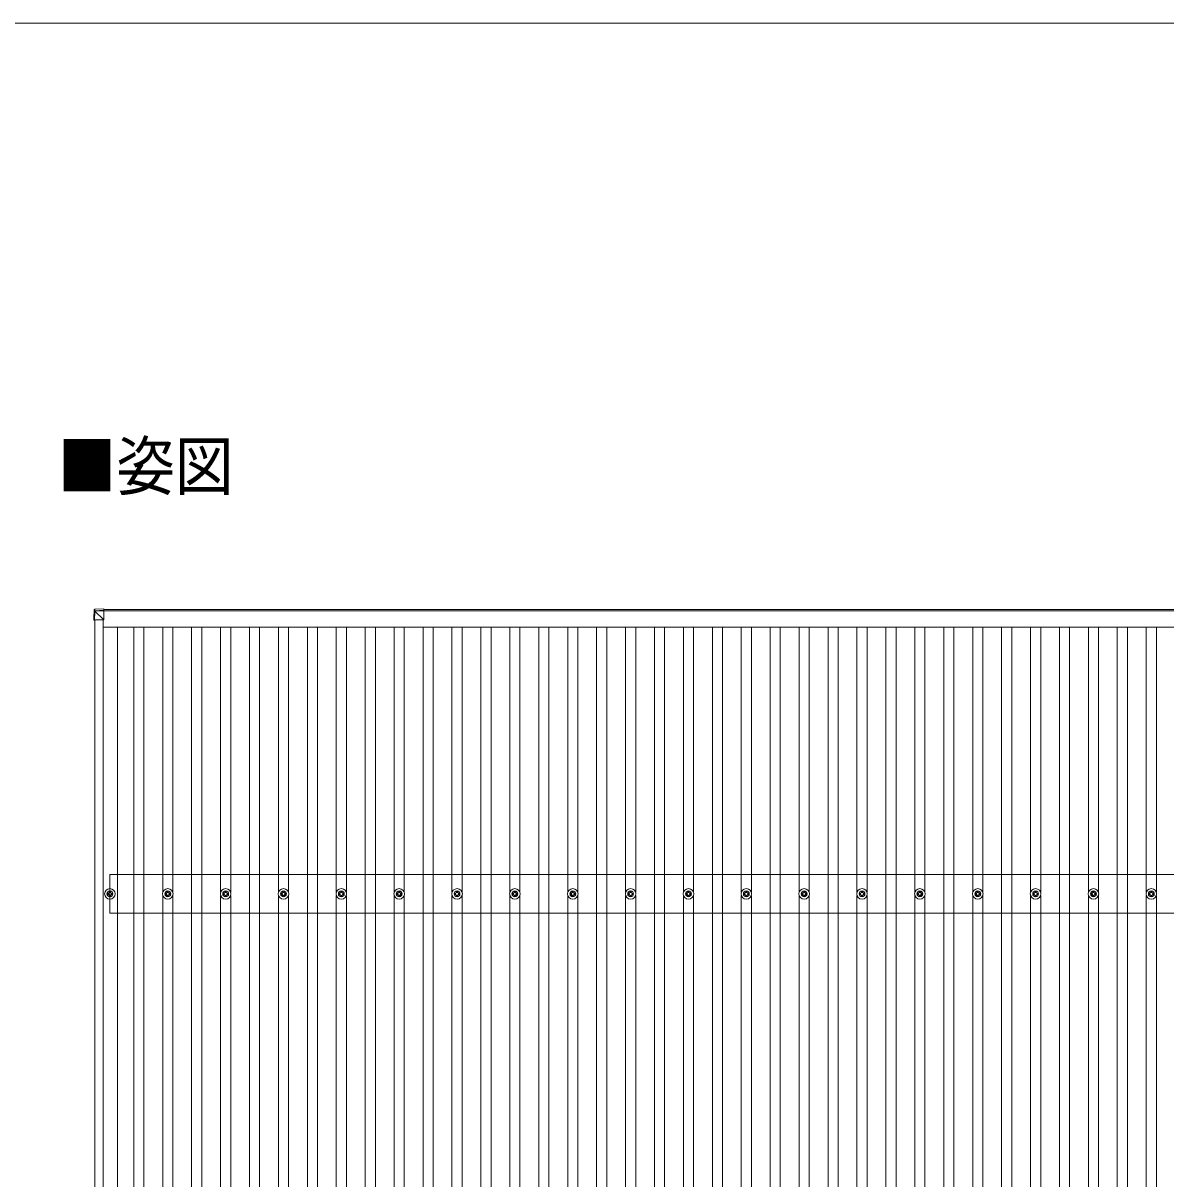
# Model space of a CAD drawing. Units: millimetres at full size, sheet at 1:50; details may follow other scales. Extents: x -14053 to 14053, y -9700 to 9700.
# Drawn here: x -7905 to -3954, y 5706 to 9700 of the extents above; entities that cross this region are included whole.
import ezdxf
from ezdxf.enums import TextEntityAlignment as Align

# ---------------------------------------------------------------- set-up
doc = ezdxf.new("R2010")
doc.units = ezdxf.units.MM
doc.header["$LTSCALE"] = 50
for name, color, linetype, lineweight in [('1-0', 134, 'Continuous', 9), ('1-1', 2, 'Continuous', 9), ('1-3', 5, 'Continuous', 5), ('1-4', 6, 'Continuous', 9), ('F-0', 7, 'Continuous', 9)]:
    doc.layers.add(name, color=color, linetype=linetype, lineweight=lineweight)
doc.styles.add('ＭＳ ゴシック', font='')
doc.styles.get('ＭＳ ゴシック').set_extended_font_data('MS Gothic')

msp = doc.modelspace()

# ---------------------------------------------------------------- linework, layer by layer
at = {"layer": '1-0'}
for p, q in [((-7578.14, 1770.97), (-7578.14, 7612.28)), ((-7522.14, 1770.97), (-7522.14, 7612.28)), ((-7487.14, 1770.97), (-7487.14, 7612.28)), ((-7422.14, 6696.02), (-7422.14, 7612.28)), ((-7387.14, 6696.02), (-7387.14, 7612.28)), ((-7322.14, 1770.97), (-7322.14, 7612.28)), ((-7287.14, 1770.97), (-7287.14, 7612.28)), ((-7222.14, 6696.03), (-7222.14, 7612.28)), ((-7187.14, 6696.01), (-7187.14, 7612.28)), ((-7122.14, 1770.97), (-7122.14, 7612.28)), ((-7087.14, 1770.97), (-7087.14, 7612.28)), ((-7022.14, 6696.03), (-7022.14, 7612.28)), ((-6987.14, 6696.01), (-6987.14, 7612.28)), ((-6922.14, 1770.97), (-6922.14, 7612.28)), ((-6887.14, 1770.97), (-6887.14, 7612.28)), ((-6822.14, 6696.03), (-6822.14, 7612.28)), ((-6787.14, 6696.01), (-6787.14, 7612.28)), ((-6722.14, 1770.97), (-6722.14, 7612.28)), ((-6687.14, 1770.97), (-6687.14, 7612.28)), ((-6622.14, 6696.03), (-6622.14, 7612.28)), ((-6587.14, 6696.01), (-6587.14, 7612.28)), ((-6522.14, 1770.97), (-6522.14, 7612.28)), ((-6487.14, 1770.97), (-6487.14, 7612.28)), ((-6422.14, 6696.03), (-6422.14, 7612.28)), ((-6387.14, 6696.01), (-6387.14, 7612.28)), ((-6322.14, 1770.97), (-6322.14, 7612.28)), ((-6287.14, 1770.97), (-6287.14, 7612.28)), ((-6222.14, 6696.03), (-6222.14, 7612.28)), ((-6187.14, 6696.01), (-6187.14, 7612.28)), ((-6122.14, 1770.97), (-6122.14, 7612.28)), ((-6087.14, 1770.97), (-6087.14, 7612.28)), ((-6022.14, 6696.03), (-6022.14, 7612.28)), ((-5987.14, 6696.01), (-5987.14, 7612.28)), ((-5922.14, 1770.97), (-5922.14, 7612.28)), ((-5887.14, 1770.97), (-5887.14, 7612.28)), ((-5822.14, 6696.03), (-5822.14, 7612.28)), ((-5787.14, 6696.01), (-5787.14, 7612.28)), ((-5722.14, 1770.97), (-5722.14, 7612.28)), ((-5722.14, 1770.97), (-5722.14, 7612.28)), ((-5687.14, 1770.97), (-5687.14, 7612.28)), ((-5687.14, 1770.97), (-5687.14, 7612.28)), ((-5622.14, 6696.03), (-5622.14, 7612.28)), ((-5622.14, 6696.03), (-5622.14, 7612.28)), ((-5587.14, 6696.01), (-5587.14, 7612.28)), ((-5587.14, 6696.01), (-5587.14, 7612.28)), ((-5522.14, 1770.97), (-5522.14, 7612.28)), ((-5522.14, 1770.97), (-5522.14, 7612.28)), ((-5487.14, 1770.97), (-5487.14, 7612.28)), ((-5487.14, 1770.97), (-5487.14, 7612.28)), ((-5422.14, 6696.03), (-5422.14, 7612.28)), ((-5422.14, 6696.03), (-5422.14, 7612.28)), ((-5387.14, 6696.01), (-5387.14, 7612.28)), ((-5387.14, 6696.01), (-5387.14, 7612.28)), ((-5322.14, 1770.97), (-5322.14, 7612.28)), ((-5322.14, 1770.97), (-5322.14, 7612.28)), ((-5287.14, 1770.97), (-5287.14, 7612.28)), ((-5287.14, 1770.97), (-5287.14, 7612.28)), ((-5222.14, 6696.03), (-5222.14, 7612.28)), ((-5222.14, 6696.03), (-5222.14, 7612.28)), ((-5187.14, 6696.01), (-5187.14, 7612.28)), ((-5187.14, 6696.01), (-5187.14, 7612.28)), ((-5122.14, 1770.97), (-5122.14, 7612.28)), ((-5087.14, 1770.97), (-5087.14, 7612.28)), ((-5022.14, 6696.03), (-5022.14, 7612.28)), ((-4987.14, 6696.01), (-4987.14, 7612.28)), ((-4922.14, 1770.97), (-4922.14, 7612.28)), ((-4887.14, 1770.97), (-4887.14, 7612.28)), ((-4822.14, 6696.03), (-4822.14, 7612.28)), ((-4787.14, 6696.01), (-4787.14, 7612.28)), ((-4722.14, 1770.97), (-4722.14, 7612.28)), ((-4687.14, 1770.97), (-4687.14, 7612.28)), ((-4622.14, 6696.03), (-4622.14, 7612.28)), ((-4587.14, 6696.01), (-4587.14, 7612.28)), ((-4522.14, 1770.97), (-4522.14, 7612.28)), ((-4487.14, 1770.97), (-4487.14, 7612.28)), ((-4422.14, 6696.03), (-4422.14, 7612.28)), ((-4387.14, 6696.01), (-4387.14, 7612.28)), ((-4322.14, 1770.97), (-4322.14, 7612.28)), ((-4287.14, 1770.97), (-4287.14, 7612.28)), ((-4222.14, 6696.03), (-4222.14, 7612.28)), ((-4187.14, 6696.01), (-4187.14, 7612.28)), ((-4122.14, 1770.97), (-4122.14, 7612.28)), ((-4087.14, 1770.97), (-4087.14, 7612.28)), ((-4022.14, 6696.03), (-4022.14, 7612.28)), ((-3987.14, 6696.01), (-3987.14, 7612.28)), ((-7422.14, 4696.02), (-7422.14, 6685.66)), ((-7387.14, 4696.02), (-7387.14, 6685.66)), ((-7222.14, 4696.02), (-7222.14, 6685.66)), ((-7187.14, 4696.02), (-7187.14, 6685.66)), ((-7022.14, 4696.02), (-7022.14, 6685.66)), ((-6987.14, 4696.02), (-6987.14, 6685.66)), ((-6822.14, 4696.02), (-6822.14, 6685.66)), ((-6787.14, 4696.02), (-6787.14, 6685.66)), ((-6622.14, 4696.02), (-6622.14, 6685.66)), ((-6587.14, 4696.02), (-6587.14, 6685.66)), ((-6422.14, 4696.02), (-6422.14, 6685.66)), ((-6387.14, 4696.02), (-6387.14, 6685.66)), ((-6222.14, 4696.02), (-6222.14, 6685.66)), ((-6187.14, 4696.02), (-6187.14, 6685.66)), ((-6022.14, 4696.02), (-6022.14, 6685.66)), ((-5987.14, 4696.02), (-5987.14, 6685.66)), ((-5822.14, 4696.02), (-5822.14, 6685.66)), ((-5787.14, 4696.02), (-5787.14, 6685.66)), ((-5622.14, 4696.02), (-5622.14, 6685.66)), ((-5622.14, 4696.02), (-5622.14, 6685.66)), ((-5587.14, 4696.02), (-5587.14, 6685.66)), ((-5587.14, 4696.02), (-5587.14, 6685.66)), ((-5422.14, 4696.02), (-5422.14, 6685.66)), ((-5422.14, 4696.02), (-5422.14, 6685.66)), ((-5387.14, 4696.02), (-5387.14, 6685.66)), ((-5387.14, 4696.02), (-5387.14, 6685.66)), ((-5222.14, 4696.02), (-5222.14, 6685.66)), ((-5222.14, 4696.02), (-5222.14, 6685.66)), ((-5187.14, 4696.02), (-5187.14, 6685.66)), ((-5187.14, 4696.02), (-5187.14, 6685.66)), ((-5022.14, 4696.02), (-5022.14, 6685.66)), ((-4987.14, 4696.02), (-4987.14, 6685.66)), ((-4822.14, 4696.02), (-4822.14, 6685.66)), ((-4787.14, 4696.02), (-4787.14, 6685.66)), ((-4622.14, 4696.02), (-4622.14, 6685.66)), ((-4587.14, 4696.02), (-4587.14, 6685.66)), ((-4422.14, 4696.02), (-4422.14, 6685.66)), ((-4387.14, 4696.02), (-4387.14, 6685.66)), ((-4222.14, 4696.02), (-4222.14, 6685.66)), ((-4187.14, 4696.02), (-4187.14, 6685.66)), ((-4022.14, 4696.02), (-4022.14, 6685.66)), ((-3987.14, 4696.02), (-3987.14, 6685.66))]:
    msp.add_line(p, q, dxfattribs=at)
at = {"layer": '1-1'}
for p, q in [((-7626.15, 7673.86), (-983.94, 7673.86)), ((-983.94, 7669.27), (-7626.15, 7669.27)), ((-5827.14, 7673.86), (-5782.14, 7673.86)), ((-7656.64, 1745.96), (-7656.64, 7637.69)), ((-7627.64, 1745.94), (-7627.64, 7637.64)), ((-7627.64, 7612.28), (-981.64, 7612.28)), ((-1004.22, 6757.84), (-7604.64, 6757.84)), ((-7604.64, 6623.84), (-7604.64, 6757.84)), ((-1004.22, 6623.84), (-7604.64, 6623.84))]:
    msp.add_line(p, q, dxfattribs=at)
at = {"layer": '1-3'}
for p, q in [((-7614.64, 6692.59), (-7610.22, 6692.59)), ((-7614.64, 6692.59), (-7610.22, 6692.59)), ((-7614.64, 6689.09), (-7610.22, 6689.09)), ((-7614.64, 6689.09), (-7610.22, 6689.09)), ((-7606.39, 6700.84), (-7606.39, 6696.42)), ((-7606.39, 6700.84), (-7606.39, 6696.42)), ((-7606.39, 6685.26), (-7606.39, 6680.84)), ((-7606.39, 6685.26), (-7606.39, 6680.84)), ((-7602.89, 6700.84), (-7602.89, 6696.42)), ((-7602.89, 6700.84), (-7602.89, 6696.42)), ((-7602.89, 6685.26), (-7602.89, 6680.84)), ((-7602.89, 6685.26), (-7602.89, 6680.84)), ((-7599.06, 6692.59), (-7594.64, 6692.59)), ((-7599.06, 6692.59), (-7594.64, 6692.59)), ((-7599.06, 6689.09), (-7594.64, 6689.09)), ((-7599.06, 6689.09), (-7594.64, 6689.09)), ((-7414.64, 6692.59), (-7410.22, 6692.59)), ((-7414.64, 6689.09), (-7410.22, 6689.09)), ((-7406.39, 6700.84), (-7406.39, 6696.42)), ((-7406.39, 6685.26), (-7406.39, 6680.84)), ((-7402.89, 6700.84), (-7402.89, 6696.42)), ((-7402.89, 6685.26), (-7402.89, 6680.84)), ((-7399.06, 6692.59), (-7394.64, 6692.59)), ((-7399.06, 6689.09), (-7394.64, 6689.09)), ((-7214.64, 6692.59), (-7210.22, 6692.59)), ((-7214.64, 6689.09), (-7210.22, 6689.09)), ((-7206.39, 6700.84), (-7206.39, 6696.42)), ((-7206.39, 6685.26), (-7206.39, 6680.84)), ((-7202.89, 6700.84), (-7202.89, 6696.42)), ((-7202.89, 6685.26), (-7202.89, 6680.84)), ((-7199.06, 6692.59), (-7194.64, 6692.59)), ((-7199.06, 6689.09), (-7194.64, 6689.09)), ((-7014.64, 6692.59), (-7010.22, 6692.59)), ((-7014.64, 6689.09), (-7010.22, 6689.09)), ((-7006.39, 6700.84), (-7006.39, 6696.42)), ((-7006.39, 6685.26), (-7006.39, 6680.84)), ((-7002.89, 6700.84), (-7002.89, 6696.42)), ((-7002.89, 6685.26), (-7002.89, 6680.84)), ((-6999.06, 6692.59), (-6994.64, 6692.59)), ((-6999.06, 6689.09), (-6994.64, 6689.09)), ((-6814.64, 6692.59), (-6810.22, 6692.59)), ((-6814.64, 6689.09), (-6810.22, 6689.09)), ((-6806.39, 6700.84), (-6806.39, 6696.42)), ((-6806.39, 6685.26), (-6806.39, 6680.84)), ((-6802.89, 6700.84), (-6802.89, 6696.42)), ((-6802.89, 6685.26), (-6802.89, 6680.84)), ((-6799.06, 6692.59), (-6794.64, 6692.59)), ((-6799.06, 6689.09), (-6794.64, 6689.09)), ((-6614.64, 6692.59), (-6610.22, 6692.59)), ((-6614.64, 6689.09), (-6610.22, 6689.09)), ((-6606.39, 6700.84), (-6606.39, 6696.42)), ((-6606.39, 6685.26), (-6606.39, 6680.84)), ((-6602.89, 6700.84), (-6602.89, 6696.42)), ((-6602.89, 6685.26), (-6602.89, 6680.84)), ((-6599.06, 6692.59), (-6594.64, 6692.59)), ((-6599.06, 6689.09), (-6594.64, 6689.09)), ((-6414.64, 6692.59), (-6410.22, 6692.59)), ((-6414.64, 6689.09), (-6410.22, 6689.09)), ((-6406.39, 6700.84), (-6406.39, 6696.42)), ((-6406.39, 6685.26), (-6406.39, 6680.84)), ((-6402.89, 6700.84), (-6402.89, 6696.42)), ((-6402.89, 6685.26), (-6402.89, 6680.84)), ((-6399.06, 6692.59), (-6394.64, 6692.59)), ((-6399.06, 6689.09), (-6394.64, 6689.09)), ((-6214.64, 6692.59), (-6210.22, 6692.59)), ((-6214.64, 6689.09), (-6210.22, 6689.09)), ((-6206.39, 6700.84), (-6206.39, 6696.42)), ((-6206.39, 6685.26), (-6206.39, 6680.84)), ((-6202.89, 6700.84), (-6202.89, 6696.42)), ((-6202.89, 6685.26), (-6202.89, 6680.84)), ((-6199.06, 6692.59), (-6194.64, 6692.59)), ((-6199.06, 6689.09), (-6194.64, 6689.09)), ((-6014.64, 6692.59), (-6010.22, 6692.59)), ((-6014.64, 6689.09), (-6010.22, 6689.09)), ((-6006.39, 6700.84), (-6006.39, 6696.42)), ((-6006.39, 6685.26), (-6006.39, 6680.84)), ((-6002.89, 6700.84), (-6002.89, 6696.42)), ((-6002.89, 6685.26), (-6002.89, 6680.84)), ((-5999.06, 6692.59), (-5994.64, 6692.59)), ((-5999.06, 6689.09), (-5994.64, 6689.09)), ((-5814.64, 6692.59), (-5810.22, 6692.59)), ((-5814.64, 6689.09), (-5810.22, 6689.09)), ((-5806.39, 6700.84), (-5806.39, 6696.42)), ((-5806.39, 6685.26), (-5806.39, 6680.84)), ((-5802.89, 6700.84), (-5802.89, 6696.42)), ((-5802.89, 6685.26), (-5802.89, 6680.84)), ((-5799.06, 6692.59), (-5794.64, 6692.59)), ((-5799.06, 6689.09), (-5794.64, 6689.09)), ((-5614.64, 6692.59), (-5610.22, 6692.59)), ((-5614.64, 6692.59), (-5610.22, 6692.59)), ((-5614.64, 6689.09), (-5610.22, 6689.09)), ((-5614.64, 6689.09), (-5610.22, 6689.09)), ((-5606.39, 6700.84), (-5606.39, 6696.42)), ((-5606.39, 6700.84), (-5606.39, 6696.42)), ((-5606.39, 6685.26), (-5606.39, 6680.84)), ((-5606.39, 6685.26), (-5606.39, 6680.84)), ((-5602.89, 6700.84), (-5602.89, 6696.42)), ((-5602.89, 6700.84), (-5602.89, 6696.42)), ((-5602.89, 6685.26), (-5602.89, 6680.84)), ((-5602.89, 6685.26), (-5602.89, 6680.84)), ((-5599.06, 6692.59), (-5594.64, 6692.59)), ((-5599.06, 6692.59), (-5594.64, 6692.59)), ((-5599.06, 6689.09), (-5594.64, 6689.09)), ((-5599.06, 6689.09), (-5594.64, 6689.09)), ((-5414.64, 6692.59), (-5410.22, 6692.59)), ((-5414.64, 6692.59), (-5410.22, 6692.59)), ((-5414.64, 6689.09), (-5410.22, 6689.09)), ((-5414.64, 6689.09), (-5410.22, 6689.09)), ((-5406.39, 6700.84), (-5406.39, 6696.42)), ((-5406.39, 6700.84), (-5406.39, 6696.42)), ((-5406.39, 6685.26), (-5406.39, 6680.84)), ((-5406.39, 6685.26), (-5406.39, 6680.84)), ((-5402.89, 6700.84), (-5402.89, 6696.42)), ((-5402.89, 6700.84), (-5402.89, 6696.42)), ((-5402.89, 6685.26), (-5402.89, 6680.84)), ((-5402.89, 6685.26), (-5402.89, 6680.84)), ((-5399.06, 6692.59), (-5394.64, 6692.59)), ((-5399.06, 6692.59), (-5394.64, 6692.59)), ((-5399.06, 6689.09), (-5394.64, 6689.09)), ((-5399.06, 6689.09), (-5394.64, 6689.09)), ((-5214.64, 6692.59), (-5210.22, 6692.59)), ((-5214.64, 6692.59), (-5210.22, 6692.59)), ((-5214.64, 6689.09), (-5210.22, 6689.09)), ((-5214.64, 6689.09), (-5210.22, 6689.09)), ((-5206.39, 6700.84), (-5206.39, 6696.42)), ((-5206.39, 6700.84), (-5206.39, 6696.42)), ((-5206.39, 6685.26), (-5206.39, 6680.84)), ((-5206.39, 6685.26), (-5206.39, 6680.84)), ((-5202.89, 6700.84), (-5202.89, 6696.42)), ((-5202.89, 6700.84), (-5202.89, 6696.42)), ((-5202.89, 6685.26), (-5202.89, 6680.84)), ((-5202.89, 6685.26), (-5202.89, 6680.84)), ((-5199.06, 6692.59), (-5194.64, 6692.59)), ((-5199.06, 6692.59), (-5194.64, 6692.59)), ((-5199.06, 6689.09), (-5194.64, 6689.09)), ((-5199.06, 6689.09), (-5194.64, 6689.09)), ((-5014.64, 6692.59), (-5010.22, 6692.59)), ((-5014.64, 6689.09), (-5010.22, 6689.09)), ((-5006.39, 6700.84), (-5006.39, 6696.42)), ((-5006.39, 6685.26), (-5006.39, 6680.84)), ((-5002.89, 6700.84), (-5002.89, 6696.42)), ((-5002.89, 6685.26), (-5002.89, 6680.84)), ((-4999.06, 6692.59), (-4994.64, 6692.59)), ((-4999.06, 6689.09), (-4994.64, 6689.09)), ((-4814.64, 6692.59), (-4810.22, 6692.59)), ((-4814.64, 6689.09), (-4810.22, 6689.09)), ((-4806.39, 6700.84), (-4806.39, 6696.42)), ((-4806.39, 6685.26), (-4806.39, 6680.84)), ((-4802.89, 6700.84), (-4802.89, 6696.42)), ((-4802.89, 6685.26), (-4802.89, 6680.84)), ((-4799.06, 6692.59), (-4794.64, 6692.59)), ((-4799.06, 6689.09), (-4794.64, 6689.09)), ((-4614.64, 6692.59), (-4610.22, 6692.59)), ((-4614.64, 6689.09), (-4610.22, 6689.09)), ((-4606.39, 6700.84), (-4606.39, 6696.42)), ((-4606.39, 6685.26), (-4606.39, 6680.84)), ((-4602.89, 6700.84), (-4602.89, 6696.42)), ((-4602.89, 6685.26), (-4602.89, 6680.84)), ((-4599.06, 6692.59), (-4594.64, 6692.59)), ((-4599.06, 6689.09), (-4594.64, 6689.09)), ((-4414.64, 6692.59), (-4410.22, 6692.59)), ((-4414.64, 6689.09), (-4410.22, 6689.09)), ((-4406.39, 6700.84), (-4406.39, 6696.42)), ((-4406.39, 6685.26), (-4406.39, 6680.84)), ((-4402.89, 6700.84), (-4402.89, 6696.42)), ((-4402.89, 6685.26), (-4402.89, 6680.84)), ((-4399.06, 6692.59), (-4394.64, 6692.59)), ((-4399.06, 6689.09), (-4394.64, 6689.09)), ((-4214.64, 6692.59), (-4210.22, 6692.59)), ((-4214.64, 6689.09), (-4210.22, 6689.09)), ((-4206.39, 6700.84), (-4206.39, 6696.42)), ((-4206.39, 6685.26), (-4206.39, 6680.84)), ((-4202.89, 6700.84), (-4202.89, 6696.42)), ((-4202.89, 6685.26), (-4202.89, 6680.84)), ((-4199.06, 6692.59), (-4194.64, 6692.59)), ((-4199.06, 6689.09), (-4194.64, 6689.09)), ((-4014.64, 6692.59), (-4010.22, 6692.59)), ((-4014.64, 6689.09), (-4010.22, 6689.09)), ((-4006.39, 6700.84), (-4006.39, 6696.42)), ((-4006.39, 6685.26), (-4006.39, 6680.84)), ((-4002.89, 6700.84), (-4002.89, 6696.42)), ((-4002.89, 6685.26), (-4002.89, 6680.84)), ((-3999.06, 6692.59), (-3994.64, 6692.59)), ((-3999.06, 6689.09), (-3994.64, 6689.09))]:
    msp.add_line(p, q, dxfattribs=at)
for centre, radius in [((-7604.64, 6690.84), 18.25), ((-7604.64, 6690.84), 18.25), ((-7604.64, 6690.84), 10.15), ((-7604.64, 6690.84), 10.15), ((-7604.64, 6690.84), 5.85), ((-7604.64, 6690.84), 5.85), ((-7604.64, 6690.84), 5.25), ((-7604.64, 6690.84), 5.25), ((-7404.64, 6690.84), 18.25), ((-7404.64, 6690.84), 10.15), ((-7404.64, 6690.84), 5.85), ((-7404.64, 6690.84), 5.25), ((-7204.64, 6690.84), 18.25), ((-7204.64, 6690.84), 10.15), ((-7204.64, 6690.84), 5.85), ((-7204.64, 6690.84), 5.25), ((-7004.64, 6690.84), 18.25), ((-7004.64, 6690.84), 10.15), ((-7004.64, 6690.84), 5.85), ((-7004.64, 6690.84), 5.25), ((-6804.64, 6690.84), 18.25), ((-6804.64, 6690.84), 10.15), ((-6804.64, 6690.84), 5.85), ((-6804.64, 6690.84), 5.25), ((-6604.64, 6690.84), 18.25), ((-6604.64, 6690.84), 10.15), ((-6604.64, 6690.84), 5.85), ((-6604.64, 6690.84), 5.25), ((-6404.64, 6690.84), 18.25), ((-6404.64, 6690.84), 10.15), ((-6404.64, 6690.84), 5.85), ((-6404.64, 6690.84), 5.25), ((-6204.64, 6690.84), 18.25), ((-6204.64, 6690.84), 10.15), ((-6204.64, 6690.84), 5.85), ((-6204.64, 6690.84), 5.25), ((-6004.64, 6690.84), 18.25), ((-6004.64, 6690.84), 10.15), ((-6004.64, 6690.84), 5.85), ((-6004.64, 6690.84), 5.25), ((-5804.64, 6690.84), 18.25), ((-5804.64, 6690.84), 10.15), ((-5804.64, 6690.84), 5.85), ((-5804.64, 6690.84), 5.25), ((-5604.64, 6690.84), 18.25), ((-5604.64, 6690.84), 18.25), ((-5604.64, 6690.84), 10.15), ((-5604.64, 6690.84), 10.15), ((-5604.64, 6690.84), 5.85), ((-5604.64, 6690.84), 5.85), ((-5604.64, 6690.84), 5.25), ((-5604.64, 6690.84), 5.25), ((-5404.64, 6690.84), 18.25), ((-5404.64, 6690.84), 18.25), ((-5404.64, 6690.84), 10.15), ((-5404.64, 6690.84), 10.15), ((-5404.64, 6690.84), 5.85), ((-5404.64, 6690.84), 5.85), ((-5404.64, 6690.84), 5.25), ((-5404.64, 6690.84), 5.25), ((-5204.64, 6690.84), 18.25), ((-5204.64, 6690.84), 18.25), ((-5204.64, 6690.84), 10.15), ((-5204.64, 6690.84), 10.15), ((-5204.64, 6690.84), 5.85), ((-5204.64, 6690.84), 5.85), ((-5204.64, 6690.84), 5.25), ((-5204.64, 6690.84), 5.25), ((-5004.64, 6690.84), 18.25), ((-5004.64, 6690.84), 10.15), ((-5004.64, 6690.84), 5.85), ((-5004.64, 6690.84), 5.25), ((-4804.64, 6690.84), 18.25), ((-4804.64, 6690.84), 10.15), ((-4804.64, 6690.84), 5.85), ((-4804.64, 6690.84), 5.25), ((-4604.64, 6690.84), 18.25), ((-4604.64, 6690.84), 10.15), ((-4604.64, 6690.84), 5.85), ((-4604.64, 6690.84), 5.25), ((-4404.64, 6690.84), 18.25), ((-4404.64, 6690.84), 10.15), ((-4404.64, 6690.84), 5.85), ((-4404.64, 6690.84), 5.25), ((-4204.64, 6690.84), 18.25), ((-4204.64, 6690.84), 10.15), ((-4204.64, 6690.84), 5.85), ((-4204.64, 6690.84), 5.25), ((-4004.64, 6690.84), 18.25), ((-4004.64, 6690.84), 10.15), ((-4004.64, 6690.84), 5.85), ((-4004.64, 6690.84), 5.25)]:
    msp.add_circle(centre, radius, dxfattribs=at)
at = {"layer": '1-4'}
for p, q in [((-7658.58, 7667.64), (-7658.58, 7672.4)), ((-7626.15, 7676.19), (-7656.71, 7674.27)), ((-7626.15, 7676.19), (-7656.71, 7674.27)), ((-7656.71, 7674.27), (-7656.71, 7674.27)), ((-7656.71, 7674.27), (-7656.71, 7669.51)), ((-7656.71, 7669.51), (-7626.15, 7671.38)), ((-7626.15, 7669.42), (-7656.64, 7667.55)), ((-7626.15, 7676.19), (-7626.15, 7671.38)), ((-7626.15, 7671.38), (-7626.15, 7669.42)), ((-7626.15, 7670.07), (-7626.15, 7637.63)), ((-7660.45, 7637.1), (-7658.58, 7667.64)), ((-7656.69, 7667.45), (-7658.55, 7637.04)), ((-7658.55, 7637.69), (-7626.15, 7637.63)), ((-7656.59, 7667.46), (-7656.69, 7667.45)), ((-7626.15, 7637.63), (-7656.59, 7668.11))]:
    msp.add_line(p, q, dxfattribs=at)
msp.add_lwpolyline([(-7658.58, 7672.4), (-7660.45, 7641.92), (-7660.45, 7637.1)], dxfattribs=at)
for centre, radius, start, end in [((-7656.59, 7667.52), 2, 93.48408, 176.48407), ((-7646.33, 7668.57), 10.42, 174.80664, 186.16183), ((-7656.36, 7680.37), 12.92, 260.08679, 268.52577)]:
    msp.add_arc(centre, radius, start, end, dxfattribs=at)
for centre, major_axis, ratio, start_param, end_param in [((-7656.59, 7672.28), (-1.92, -0.56), 0.998105, 4.4898734, 5.9384966), ((-7656.59, 7667.52), (-0.12, 2), 0.02656, 0.0332981, 1.5518323), ((-7658.45, 7637.1), (-2, 0), 0.033268, 0.0000002, 1.5185344), ((-7620.58, 7669.66), (-36.07, -2.1), 0.055348, 0.0000815, 0.0491486)]:
    msp.add_ellipse(centre, major_axis=major_axis, ratio=ratio, start_param=start_param, end_param=end_param, dxfattribs=at)
at = {"layer": 'F-0', "color": 5, "lineweight": 5}
msp.add_line((-14053.43, 9700), (13346.57, 9700), dxfattribs=at)

# ---------------------------------------------------------------- texts
at = {"layer": '1-0', "color": 7, "style": 'ＭＳ ゴシック', "width": 0.9}
msp.add_text('■姿図', height=165, dxfattribs=at).set_placement((-7784.98, 8037.43), align=Align.BOTTOM_LEFT)

doc.saveas('drawing.dxf')
